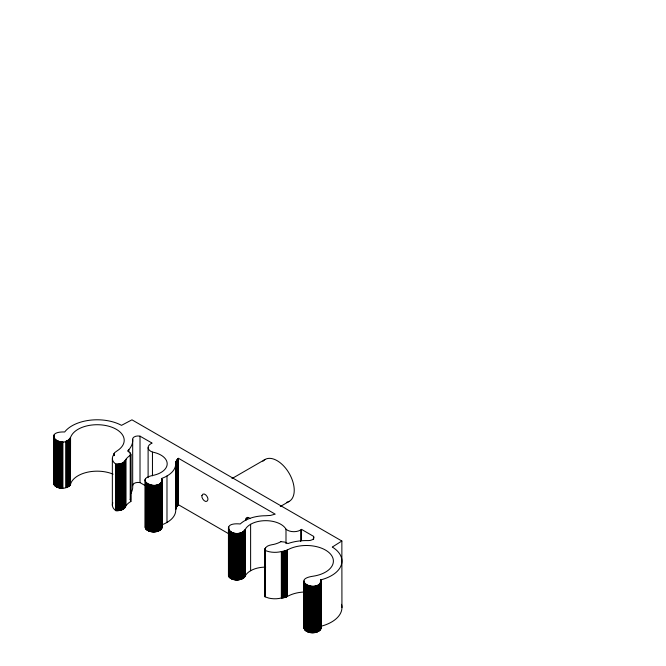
<?xml version="1.0" encoding="UTF-8"?>
<svg xmlns="http://www.w3.org/2000/svg" width="666" height="666" viewBox="0 0 666 666"><rect width="100%" height="100%" fill="white"/><g stroke="black" fill="none" stroke-linecap="round" stroke-linejoin="round"><path stroke-width="1" d="M313.578 539.46L313.578 536.363L301.507 529.362A33.2 19.172 0 0 1 300.641 530.028L300.308 530.178A9.266 5.345 0 0 1 285.997 529.187A21.337 12.321 0 0 0 265.701 520.67A21.337 12.321 0 0 0 245.413 529.187C235.339 542.757 216.184 521.769 240.235 523.976A29.87 17.249 0 0 1 265.701 515.742L270.562 515.409L275.2 514.152L178.488 458.316L176.49 460.647L175.732 463.086L175.732 510.256A29.87 17.249 0 0 1 162.454 524.592M175.732 463.086L175.732 463.794A29.87 17.249 0 0 1 161.463 478.504C164.311 493.564 130.553 480.452 152.456 475.516A21.337 12.321 0 0 0 167.191 463.794A21.337 12.321 0 0 0 152.456 452.081A9.266 5.345 0 0 1 150.724 443.822L150.991 443.631A33.2 19.172 0 0 1 152.148 443.123L140.01 436.163A5.411 3.122 0 0 0 132.684 439.244A35.564 20.529 0 0 1 128.863 449.642L128.863 451.706M145.546 525.349C143.764 533.799 162.005 534.298 162.079 526.165M303.546 592.032A27.023 15.601 0 0 0 288.286 595.953L285.098 597.427L281.352 598.01A15.959 9.216 0 0 1 268.764 598.085L265.051 596.836L264.96 596.253L264.951 549.608C265.526 545.504 270.621 544.996 273.868 544.372A21.337 12.321 0 0 0 280.794 541.699L280.861 541.658M341.933 607.55L341.858 541.017L131.96 419.83L121.503 425.349L120.971 425.058A35.564 20.529 0 0 0 64.685 431.968C40.201 431.26 63.661 451.898 71.071 436.28A27.023 15.601 0 0 1 110.065 426.606A27.023 15.601 0 0 1 117.258 450.757L114.71 452.597L113.703 454.761A15.959 9.216 0 0 0 113.57 462.029L115.742 464.177C119.78 464.602 124.6 463.22 126.149 459.082A21.337 12.321 0 0 1 130.769 455.086L130.12 452.83L127.581 450.957L128.863 449.642M175.732 509.54L176.49 507.109L178.488 504.77L178.488 458.316M264.951 549.608L265.051 550.374A15.959 9.216 0 0 0 281.352 551.556L285.098 550.973L288.286 549.5A27.023 15.601 0 0 1 330.12 553.654A27.023 15.601 0 0 1 313.37 576.165C288.569 579.653 320.229 595.113 320.837 579.853A35.564 20.529 0 0 0 332.8 547.36L332.292 547.052L341.858 541.017M304.046 627.339C304.928 635.214 322.061 634.448 320.837 626.306A35.564 20.529 0 0 0 341.5 604.337M265.393 548.085L264.96 596.253M54.237 481.36C51.881 489.951 69.672 490.725 71.071 482.733A27.023 15.601 0 0 1 113.062 474.15M112.787 502.788A15.959 9.216 0 0 0 115.742 510.631C119.78 511.055 124.6 509.673 126.149 505.536A21.337 12.321 0 0 1 130.769 501.54L130.844 501.498M228.729 573.459C227.464 581.518 242.699 582.001 245.413 575.64A21.337 12.321 0 0 1 265.701 567.124M231.968 478.579L265.051 459.482M280.286 506.526L289.227 501.365M280.777 541.658L284.698 542.074L287.945 543.548L290.226 542.807A35.564 20.529 0 0 1 308.233 540.592A5.411 3.122 0 0 0 313.578 536.363M249.9 518.598C248.393 516.192 244.763 517.615 245.887 520.421M130.378 494.13A35.564 20.529 0 0 0 132.684 485.697A5.411 3.122 0 0 1 140.01 482.617L145.213 485.597M178.488 504.77L229.054 533.957M130.12 499.284L130.844 501.548L130.811 454.32M321.02 580.719L321.054 628.205M320.954 580.461L320.929 628.712M320.754 579.961L320.829 628.962M320.712 579.886L320.712 629.212M320.571 583L320.571 629.462M320.404 583.241L320.404 629.695M320.221 583.474L320.221 629.936M320.013 583.707L320.013 630.161M319.788 583.932L319.788 630.386M319.538 584.149L319.538 630.602M319.272 584.348L319.272 630.81M318.989 584.548L318.989 631.002M318.689 584.74L318.689 631.193M318.373 584.923L318.373 631.376M318.032 585.089L318.032 631.551M317.682 585.256L317.682 631.709M317.324 585.406L317.324 631.859M316.941 585.539L316.941 632.001M316.558 585.672L316.558 632.126M316.159 585.789L316.159 632.242M315.742 585.889L315.742 632.342M315.326 585.98L315.326 632.434M314.901 586.055L314.901 632.509M314.469 586.122L314.469 632.575M314.027 586.172L314.027 632.625M313.586 586.213L313.586 632.667M313.145 586.238L313.145 632.692M312.695 586.247L312.695 632.7M312.246 586.247L312.246 632.7M311.805 586.23L311.805 632.683M311.355 586.197L311.355 632.65M310.922 586.155L310.922 632.608M310.481 586.097L310.481 632.558M310.048 586.03L310.048 632.484M309.623 585.947L309.623 632.4M309.215 585.855L309.215 632.309M308.808 585.747L308.808 632.201M308.408 585.63L308.408 632.084M308.025 585.497L308.025 631.951M307.65 585.356L307.65 631.809M307.292 585.198L307.292 631.659M306.943 585.039L306.943 631.493M306.618 584.865L306.618 631.318M306.302 584.681L306.302 631.135M306.01 584.49L306.01 630.943M305.727 584.282L305.727 630.735M305.469 584.074L305.469 630.527M305.228 583.857L305.228 630.311M305.011 583.632L305.011 630.086M304.812 583.399L304.812 629.853M304.628 583.166L304.628 629.62M304.479 582.925L304.479 629.378M304.229 582.425L304.337 629.129M304.137 582.176L304.137 628.629M304.046 580.885L304.071 628.371M301.507 529.362L301.507 540.717M300.641 530.028L300.641 541.383M287.262 550.066L287.262 596.52M286.938 550.241L286.938 596.694M286.596 550.407L286.596 596.861M286.247 550.566L286.247 597.019M285.997 529.187L285.997 543.639M285.872 550.715L285.872 597.169M285.498 550.849L285.498 597.302M285.098 550.973L285.098 597.427M284.698 551.082L284.698 597.535M284.282 551.182L284.282 597.635M283.866 551.265L283.866 597.718M283.433 551.34L283.433 597.793M283 551.398L283 597.852M282.559 551.448L282.559 597.902M282.118 551.481L282.118 597.935M281.676 551.506L281.676 597.96M281.352 551.556L281.352 598.01M265.293 548.268L265.293 594.721M265.201 548.459L265.126 595.104M265.068 548.834L265.051 596.836M250.616 524.284L250.616 570.737M245.096 529.803L244.996 576.44M244.897 530.169L244.897 576.623M244.772 530.352L244.772 576.806M244.638 530.527L244.638 576.981M244.497 530.702L244.497 577.156M244.339 530.877L244.339 577.33M244.172 531.043L244.172 577.497M243.997 531.21L243.997 577.663M243.806 531.368L243.806 577.822M243.606 531.518L243.606 577.971M243.39 531.668L243.39 578.121M243.173 531.818L243.173 578.271M242.94 531.959L242.94 578.413M242.699 532.092L242.699 578.546M242.449 532.217L242.449 578.679M242.191 532.342L242.191 578.796M241.925 532.459L241.925 578.92M241.658 532.575L241.658 579.029M241.375 532.683L241.375 579.137M241.084 532.775L241.084 579.237M240.792 532.875L240.792 579.328M240.493 532.958L240.493 579.412M240.185 533.033L240.185 579.487M239.877 533.108L239.877 579.562M239.56 533.175L239.56 579.628M239.236 533.225L239.236 579.686M238.911 533.283L238.911 579.736M238.586 533.324L238.586 579.778M238.253 533.358L238.253 579.811M237.929 533.383L237.929 579.836M237.595 533.408L237.595 579.861M237.254 533.416L237.254 579.87M236.921 533.424L236.921 579.878M236.588 533.416L236.588 579.878M236.255 533.408L236.255 579.861M235.922 533.391L235.922 579.845M235.589 533.366L235.589 579.82M235.256 533.333L235.256 579.786M234.931 533.291L234.931 579.745M234.607 533.25L234.607 579.703M234.282 533.191L234.282 579.645M233.966 533.133L233.966 579.587M233.649 533.058L233.649 579.512M233.341 532.983L233.341 579.437M233.042 532.9L233.042 579.353M232.742 532.808L232.742 579.262M232.459 532.717L232.459 579.17M232.176 532.609L232.176 579.062M231.893 532.5L231.893 578.954M231.626 532.384L231.626 578.837M231.368 532.259L231.368 578.721M231.119 532.134L231.119 578.587M230.869 532.001L230.869 578.454M230.636 531.868L230.636 578.321M230.411 531.718L230.411 578.171M230.203 531.568L230.203 578.021M229.995 531.418L229.995 577.872M229.803 531.26L229.803 577.713M229.62 531.093L229.62 577.555M229.445 530.927L229.445 577.389M229.287 530.76L229.287 577.214M229.137 530.586L229.137 577.039M229.004 530.411L229.004 576.864M228.771 530.053L228.879 576.689M228.729 527.006L228.671 576.315M228.555 527.38L228.58 576.132M228.43 527.755L228.446 575.749M178.363 458.424L178.363 504.878M178.03 458.724L178.03 505.178M177.714 459.032L177.714 505.486M177.431 459.34L177.431 505.794M177.156 459.657L177.156 506.118M176.915 459.99L176.915 506.443M176.69 460.314L176.69 506.768M176.49 460.647L176.49 507.109M176.307 460.989L176.307 507.442M176.149 461.338L176.149 507.792M176.024 461.68L175.916 508.483M175.824 462.379L175.766 509.19M166.983 475.99L166.983 522.444M162.154 480.094L162.171 527.131M162.021 479.52L162.063 527.705M161.871 479.137L161.93 528.08M161.78 478.954L161.746 528.454M161.671 478.771L161.63 528.638M161.547 478.588L161.505 528.821M161.372 482.542L161.372 528.995M161.222 482.717L161.222 529.17M161.064 482.883L161.064 529.337M160.889 483.05L160.889 529.503M160.706 483.208L160.706 529.661M160.514 483.366L160.514 529.82M160.315 483.524L160.315 529.978M160.098 483.674L160.098 530.128M159.873 483.816L159.873 530.269M159.64 483.957L159.64 530.411M159.399 484.09L159.399 530.544M159.141 484.215L159.141 530.669M158.883 484.34L158.883 530.794M158.616 484.448L158.616 530.91M158.341 484.565L158.341 531.018M158.058 484.665L158.058 531.118M157.767 484.765L157.767 531.218M157.467 484.848L157.467 531.31M157.168 484.931L157.168 531.393M156.86 485.015L156.86 531.468M156.543 485.081L156.543 531.535M156.227 485.139L156.227 531.601M155.911 485.198L155.911 531.651M155.578 485.248L155.578 531.701M155.253 485.289L155.253 531.743M154.92 485.323L154.92 531.776M154.595 485.348L154.595 531.801M154.254 485.364L154.254 531.818M153.921 485.372L153.921 531.826M153.588 485.372L153.588 531.826M153.255 485.372L153.255 531.826M152.922 485.356L152.922 531.809M152.589 485.339L152.589 531.793M152.456 452.081L152.456 475.824M152.256 485.306L152.256 531.759M151.923 485.273L151.923 531.726M151.598 485.231L151.598 531.684M151.274 485.181L151.274 531.635M150.957 485.123L150.957 531.576M150.641 485.056L150.641 531.51M150.325 484.99L150.325 531.443M150.017 484.906L150.017 531.36M149.717 484.823L149.717 531.277M149.425 484.731L149.425 531.185M149.134 484.632L149.134 531.085M148.859 484.523L148.859 530.977M148.585 484.415L148.585 530.869M148.318 484.299L148.318 530.752M148.11 447.76L148.11 477.697M148.06 484.174L148.06 530.627M147.81 484.04L147.81 530.494M147.569 483.907L147.569 530.361M147.336 483.766L147.336 530.219M147.119 483.624L147.119 530.078M146.911 483.474L146.911 529.928M146.703 483.316L146.703 529.77M146.52 483.158L146.52 529.612M146.337 482.992L146.337 529.445M146.17 482.825L146.17 529.279M146.012 482.659L146.012 529.112M145.871 482.484L145.871 528.937M145.737 482.301L145.737 528.754M145.513 481.943L145.621 528.579M145.446 479.079L145.413 528.205M145.355 479.262L145.33 528.021M145.171 479.836L145.205 527.639M140.01 436.163L140.01 482.617M132.684 439.244L132.684 485.697M130.669 453.812L130.752 500.516M130.569 453.563L130.569 500.016M130.436 453.313L130.436 499.766M130.286 453.071L130.286 499.525M126.016 459.274L126.016 505.735M125.25 460.614L125.25 507.067M125.158 460.797L125.158 507.251M125.05 460.98L125.05 507.434M124.925 461.163L124.925 507.617M124.792 461.338L124.792 507.792M124.65 461.513L124.65 507.967M124.492 461.68L124.492 508.141M124.326 461.854L124.326 508.308M124.151 462.013L124.151 508.466M123.959 462.171L123.959 508.624M123.759 462.329L123.759 508.782M123.551 462.479L123.551 508.932M123.327 462.629L123.327 509.082M123.093 462.762L123.093 509.215M122.852 462.903L122.852 509.357M122.611 463.028L122.611 509.482M122.353 463.153L122.353 509.607M122.086 463.27L122.086 509.723M121.811 463.386L121.811 509.84M121.528 463.486L121.528 509.94M121.237 463.586L121.237 510.039M120.946 463.678L120.946 510.131M120.646 463.761L120.646 510.223M120.338 463.844L120.338 510.298M120.03 463.919L120.03 510.372M119.714 463.977L119.714 510.431M119.389 464.036L119.389 510.489M119.072 464.085L119.072 510.539M118.739 464.127L118.739 510.581M118.415 464.169L118.415 510.622M118.082 464.194L118.082 510.647M117.749 464.21L117.749 510.664M117.416 464.227L117.416 510.68M117.074 464.227L117.074 510.689M116.741 464.227L116.741 510.68M116.408 464.219L116.408 510.672M116.075 464.202L116.075 510.656M115.742 464.177L115.742 510.631M114.202 453.313L114.202 455.377M114.077 453.563L114.077 455.627M112.354 458.807L112.354 505.261M70.563 437.612L70.471 484.315M70.355 438.111L70.355 484.565M70.221 438.361L70.221 484.815M70.072 438.603L70.072 485.056M69.888 438.836L69.888 485.289M69.689 439.069L69.689 485.522M69.472 439.294L69.472 485.747M69.231 439.51L69.231 485.964M68.973 439.718L68.973 486.172M68.69 439.918L68.69 486.38M68.398 440.118L68.398 486.571M68.082 440.301L68.082 486.754M67.749 440.476L67.749 486.929M67.408 440.634L67.408 487.096M67.05 440.792L67.05 487.246M66.675 440.934L66.675 487.387M66.292 441.067L66.292 487.52M65.892 441.183L65.892 487.637M62.895 441.666L62.895 488.12M62.454 441.683L62.454 488.136M62.005 441.683L62.005 488.136M61.555 441.666L61.555 488.128M61.114 441.641L61.114 488.103M60.673 441.608L60.673 488.061M60.231 441.558L60.231 488.012M59.798 441.491L59.798 487.945M59.374 441.416L59.374 487.87M58.958 441.325L58.958 487.778M58.541 441.217L58.541 487.678M58.142 441.108L58.142 487.562M57.759 440.975L57.759 487.429M57.376 440.842L57.376 487.296M57.018 440.692L57.018 487.146M56.668 440.526L56.668 486.979M56.327 440.359L56.327 486.813M56.011 440.176L56.011 486.63M55.711 439.985L55.711 486.438M55.428 439.785L55.428 486.238M55.161 439.577L55.161 486.038M54.912 439.369L54.912 485.822M54.687 439.144L54.687 485.597M54.479 438.911L54.479 485.364M54.237 434.906L54.296 485.131M54.079 435.148L54.129 484.89M53.946 435.398L53.988 484.648M53.838 435.647L53.871 484.398M53.746 435.897L53.771 484.149M53.638 436.413L53.621 483.383M247.968 517.415A18.065 10.431 60 0 1 245.937 519.297M262.92 461.247A24.184 13.961 60 0 1 289.227 473.443A24.184 13.961 60 0 1 286.63 502.322M201.906 495.587C201.115 498.584 206.377 504.353 207.9 499.85C208.691 496.853 203.43 491.083 201.906 495.587"/></g></svg>
